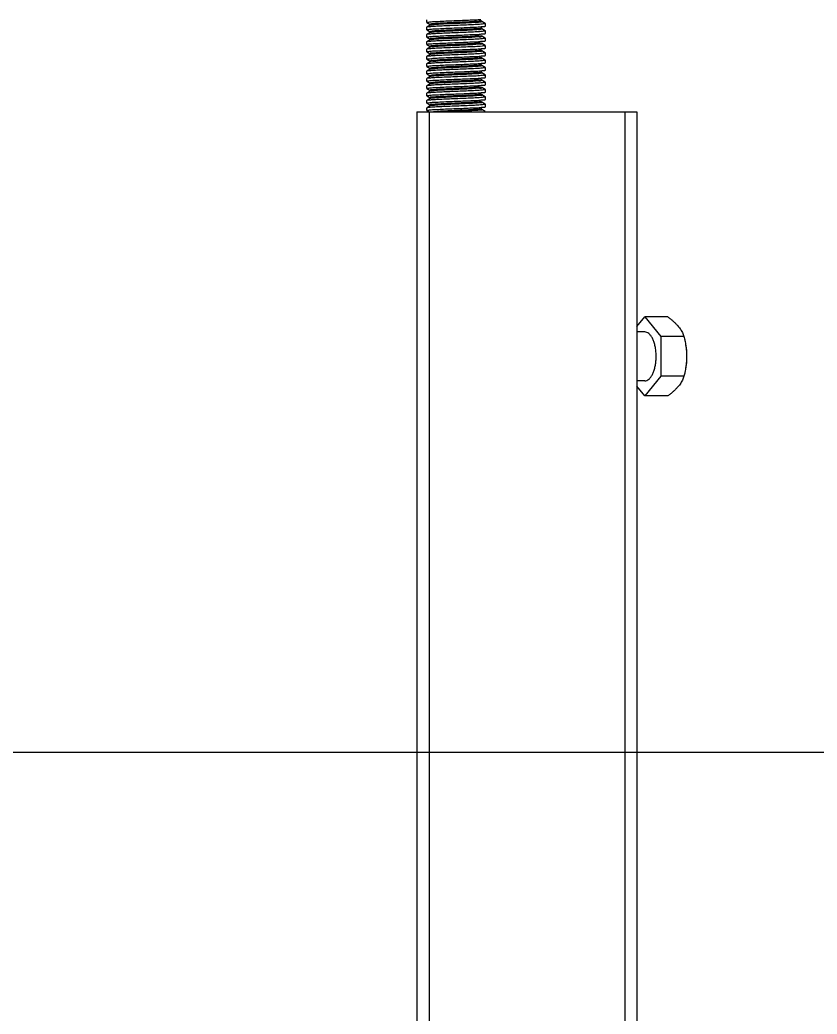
# Model space of a CAD drawing. Extents: x 795723 to 6584336, y 16443136 to 18851075.
# Drawn here: x 1983554 to 1984503, y 17884210 to 17885393 of the extents above; entities that cross this region are included whole.
import ezdxf

# ---------------------------------------------------------------- set-up
doc = ezdxf.new("R2010")
doc.units = 0
doc.header["$LTSCALE"] = 1000
doc.header["$MEASUREMENT"] = 0
doc.layers.get('Defpoints').update_dxf_attribs({"color": 250})
for name, color, linetype in [('02___PRT_ALL_AXES', 7, 'Continuous'), ('JZ_0', 7, 'Continuous'), ('图框', 4, 'Continuous')]:
    doc.layers.add(name, color=color, linetype=linetype)
doc.styles.add('DIM_FONT', font='SIMPLEX', dxfattribs={"width": 0.7, "bigfont": 'GBCBIG'})
doc.dimstyles.new('DIMN150', dxfattribs={"dimscale": 1.5, "dimtxt": 300, "dimasz": 100, "dimexe": 250, "dimexo": 300, "dimgap": 150, "dimtad": 1, "dimdec": 0, "dimzin": 0, "dimdsep": 46, "dimtxsty": 'DIM_FONT', "dimblk": 'ARCHTICK', "dimcen": 0.09, "dimclrt": 7, "dimazin": 2, "dimtfac": 1, "dimtdec": 0, "dimtix": 1, "dimtmove": 2, "dimatfit": 3, "dimldrblk": 'ARCHTICK', "dimfxl": 0, "dimtolj": 1, "dimtzin": 0, "dimarcsym": 0})

# ---------------------------------------------------------------- blocks, each defined once
blk = doc.blocks.new('_ArchTick')
at = {"color": 0, "linetype": 'ByBlock', "const_width": 0.4}
blk.add_lwpolyline([(-0.5, -0.5), (0.5, 0.5)], dxfattribs=at)
blk = doc.blocks.new('*D24')
at = {"layer": 'Defpoints', "color": 0, "linetype": 'Continuous'}
for p in [(-3643696.658795173, 1109066.101409193), (-3647237.641766723, 1108888.496462017), (-3646608.942197162, 1106614.058034815), (-3647237.641766723, 1106229.850958012), (-3647033.563414936, 1105729.196789424)]:
    blk.add_point(p, dxfattribs=at)
at = {"layer": '图框', "color": 0, "linetype": 'Continuous', "lineweight": -2}
blk.add_arc((-3647237.641766723, 1105525.118437636), 1257.399139123694, 45.00000000005411, 89.99999999999945, dxfattribs=at)
at = {"layer": '图框', "color": 0, "linetype": 'Continuous', "lineweight": -2, "xscale": 150, "yscale": 150, "zscale": 150}
for p, rotation in [((-3647237.641766723, 1106782.51757676), 179.9999999999994), ((-3646348.526308791, 1106414.23389557), 315.0000000000541)]:
    blk.add_blockref('_ArchTick', p, dxfattribs=dict(at, rotation=rotation))
at = {"layer": '图框', "color": 7, "linetype": 'Continuous', "insert": (-3646584.248403746, 1107102.5495561), "char_height": 450, "attachment_point": 5, "rotation": 337.5000000000264, "style": 'DIM_FONT'}
blk.add_mtext('\\A1;45°', dxfattribs=at)
blk = doc.blocks.new('抗震大样1')
at = {"color": 133, "linetype": 'Continuous'}
for p, q in [((2274.636346202344, -270.1687017125078), (2274.518388000317, -270.3051775449421)), ((2274.636368343141, -282.6310897150543), (2274.518388000317, -282.7675783457235)), ((2280.407755798195, -279.2900437307544), (2274.636368343141, -282.6310897150543)), ((2274.636397464201, -274.5958166415803), (2280.407731038053, -277.9368314286694)), ((2274.636397464201, -287.0582174323499), (2280.407731038053, -290.3992322296835)), ((2279.889142333064, -273.7298115999438), (2282.351433574222, -273.3322967290878)), ((2279.897811222821, -286.2110005433206), (2282.668038333766, -285.7714997271542)), ((2280.274524339009, -277.7826180255506), (2280.274524339009, -279.4442714683246)), ((2280.767693194561, -279.3575357338414), (2280.567156010773, -279.4940308774821)), ((2280.836154437158, -279.3168278806843), (2280.767693194561, -279.3575357338414)), ((2368.846017839387, -277.2649647824001), (2366.367736923043, -277.6646348540671)), ((2368.247628520709, -271.5714250539895), (2366.80105032213, -272.0974639086053)), ((2368.112719458062, -283.9396316662896), (2367.345766073558, -284.4609567364678)), ((2374.099614053965, -276.3998893138487), (2368.328226604965, -273.0588433295488)), ((2374.099614053965, -288.86229011463), (2368.328226604965, -285.5212441303302)), ((2368.461458018515, -273.2130710687488), (2368.461458018515, -271.551417624345)), ((2368.461458018515, -285.6754718695302), (2368.461458018515, -284.0138184251264)), ((2374.099584935233, -280.8270170425531), (2374.217594399583, -280.6905115393456)), ((2274.636368343141, -295.0934905156028), (2274.518388000317, -295.2299791469704)), ((2280.407755798195, -291.7524445315357), (2274.636368343141, -295.0934905156028)), ((2274.636397464201, -299.5206182333641), (2280.407731038053, -302.8616330304649)), ((2279.890646005981, -298.6571419804823), (2282.39343485795, -298.2539965212345)), ((2280.274524339009, -290.2450188263319), (2280.274524339009, -291.906672259327)), ((2280.274524339009, -302.7074196271133), (2280.274524339009, -304.3690730603412)), ((2280.6684241076, -304.091017881874), (2280.39820095757, -304.1972872209735)), ((2280.739924349356, -291.7253540537786), (2280.461635740008, -291.8496699007228)), ((2368.838897696696, -302.1734668174759), (2366.094905724749, -302.609432460973)), ((2368.845616216771, -289.7264417477418), (2366.353587364312, -290.12808042299)), ((2367.894515989814, -296.5147260127123), (2367.783632359002, -296.8244496090338)), ((2367.925885554869, -298.0381844302174), (2367.783632359002, -298.4861030534375)), ((2374.099614053965, -301.3246909154113), (2368.328226604965, -297.9836449311115)), ((2368.461458018515, -298.1378726607654), (2368.461458018515, -296.4762192259077)), ((2374.099584935233, -293.2894178333227), (2374.217594399583, -293.1529123401269)), ((2274.636368343141, -307.5558913168497), (2274.518388000317, -307.6923799477518)), ((2274.636368343141, -320.0182921176311), (2274.618120773695, -320.0292941266671)), ((2280.407755798195, -304.2148453323171), (2274.636368343141, -307.5558913168497)), ((2280.407755798195, -316.6772461216897), (2274.636368343141, -320.0182921176311)), ((2274.636397464201, -311.9830190339126), (2280.407731038053, -315.3240338312462)), ((2277.884332533926, -311.1134628702421), (2280.06178243598, -311.0033678631298)), ((2280.06178243598, -311.0033678631298), (2280.945149140898, -310.9350905702449)), ((2280.362740982324, -315.0443338062614), (2280.274524339009, -315.1698204281274)), ((2280.274524339009, -315.1698204281274), (2280.274524339009, -316.8314738611225)), ((2368.819494238589, -314.58577150153), (2365.126194795594, -315.1404786519706)), ((2368.090515655, -310.8050181595609), (2368.113560503349, -310.8495958831627)), ((2374.099614053965, -313.7870917164255), (2368.328226604965, -310.4460457318928)), ((2368.461458018515, -310.6002734613139), (2368.461458018515, -308.9386200269219)), ((2374.099584935233, -305.7518186343368), (2374.217594399583, -305.6153131409083)), ((2374.099584935233, -318.214219435351), (2374.217594399583, -318.0777139419224)), ((2274.636368343141, -332.4806929184124), (2274.518388000317, -332.6171815393027)), ((2280.407755798195, -329.1396469227038), (2274.636368343141, -332.4806929184124)), ((2274.636397464201, -324.4454198351596), (2280.407731038053, -327.7864346220158)), ((2274.636397464201, -336.9078206359409), (2280.407731038053, -340.2488354227971)), ((2279.890122543555, -323.5802134275436), (2282.37165726861, -323.1804054421373)), ((2279.900823382195, -336.0695414827205), (2282.82205142593, -335.6099669851828)), ((2280.274524339009, -327.632221218897), (2280.274524339009, -329.2938746619038)), ((2368.848486975301, -327.1202032398432), (2366.45359854307, -327.5078796960879)), ((2374.099614053965, -326.2494925172068), (2368.328226604965, -322.9084465214983)), ((2374.099614053965, -338.7118933179881), (2368.328226604965, -335.3708473222796)), ((2368.461458018515, -323.0626742623281), (2368.461458018515, -321.4010208176915)), ((2368.461458018515, -335.5250750631094), (2368.461458018515, -333.8634216187056)), ((2374.099584935233, -330.6766202361323), (2374.217594399583, -330.5401147427037)), ((2274.636368343141, -344.9430937191937), (2274.518388000317, -345.079582340084)), ((2280.407755798195, -341.6020477234852), (2274.636368343141, -344.9430937191937)), ((2280.407755798195, -354.0644485242665), (2274.636368343141, -357.4054945087992)), ((2274.636397464201, -349.3702214367222), (2280.407731038053, -352.7112362235785)), ((2279.888900730293, -348.5027383037377), (2282.331842472777, -348.1081509073265)), ((2280.274524339009, -340.0946220196784), (2280.274524339009, -341.7562754626852)), ((2280.274524339009, -352.5570228206925), (2280.274524339009, -354.2186762634665)), ((2280.853410418145, -354.1232607141137), (2280.676997781266, -354.3006369816139)), ((2280.853033969644, -341.4700598509517), (2280.838139076252, -341.6237606762443)), ((2280.90570776118, -354.0768199518789), (2280.853410418145, -354.1232607141137)), ((2368.838393175509, -339.5585067761131), (2366.057049148716, -339.9993850158062)), ((2368.846890582703, -352.0414206951391), (2366.398970855866, -352.4367303708568)), ((2374.099614053965, -351.1742941187695), (2368.328226604965, -347.8332481230609)), ((2368.461458018515, -347.9874758638907), (2368.461458018515, -346.3258224197198)), ((2374.099584935233, -343.1390210371464), (2374.217594399583, -343.0025155434851)), ((2274.636368343141, -357.4054945087992), (2274.518388000317, -357.5419831408653)), ((2274.636346202344, -369.867908109678), (2274.518388000317, -370.0043839418795)), ((2276.229037911166, -369.4832655838691), (2274.623442384414, -369.8458973094821)), ((2274.636397464201, -361.8326222375035), (2280.407731038053, -365.1736370245926)), ((2275.294539925177, -361.3587170136161), (2275.433979650028, -361.3278602005448)), ((2275.433979650028, -361.3278602005448), (2276.229037911166, -361.17499837582)), ((2280.407778643072, -366.5268361179624), (2275.683763256762, -369.2617165741976)), ((2276.229037911166, -361.17499837582), (2279.862776463386, -360.7533901638817)), ((2279.862776463386, -360.7533901638817), (2282.935007465538, -360.5266608770471)), ((2281.787645445671, -364.4983052632306), (2280.274524339009, -365.0194236214738)), ((2280.274524339009, -365.0194236214738), (2280.274524339009, -366.6810770644806)), ((2280.710768145975, -366.5549487629905), (2280.516842304263, -366.6773503960576)), ((2280.784426170867, -366.5149711647537), (2280.710768145975, -366.5549487629905)), ((2281.787645445671, -366.1599586964585), (2280.784426170867, -366.5149711647537)), ((2368.203163795173, -358.7628300352953), (2367.04334668396, -359.2926240267698)), ((2368.018213876523, -371.1728794558439), (2367.543222969398, -371.6561168995686)), ((2374.099614053965, -363.6366949083749), (2368.328226604965, -360.2956489354838)), ((2368.461458018515, -360.4498766649049), (2368.461458018515, -358.7882232205011)), ((2368.461458018515, -372.9122774656862), (2368.461458018515, -371.2506240212824)), ((2374.099584935233, -355.6014218376949), (2374.217594399583, -355.4649163444992)), ((2374.099584935233, -368.0638226387091), (2374.217594399583, -367.9273171450477)), ((2274.636346202344, -382.3303089104593), (2274.518388000317, -382.4667847426608)), ((2274.636397464201, -374.2950230382849), (2280.407731038053, -377.6360378256068)), ((2274.636397464201, -386.757423839299), (2280.407731038053, -390.0984386263881)), ((2280.407778643072, -378.9892369189765), (2275.683763256762, -381.7241173752118)), ((2279.891361013055, -385.8955961859319), (2282.419352119789, -385.4888919314835)), ((2279.899597584736, -373.4523845755029), (2282.747263227124, -373.0025651478209)), ((2280.274524339009, -377.481824422488), (2280.274524339009, -379.143477865262)), ((2280.708147468045, -378.925641156733), (2280.43329055002, -379.0380068181548)), ((2368.846502915956, -376.9652975369245), (2366.385250002611, -377.3625469522085)), ((2368.103554026689, -372.7064683509525), (2367.543222969398, -373.317770332098)), ((2367.917630047537, -385.4581107110716), (2367.93575884914, -385.6812632151414)), ((2367.930433502421, -383.9020852183457), (2367.93575884914, -384.0196097719017)), ((2374.099636197556, -376.0991085092537), (2368.328203757294, -372.758036517771)), ((2374.099636197556, -388.561509310035), (2368.328203757294, -385.2204373185523)), ((2368.461458018515, -385.3746782550588), (2368.461458018515, -383.7130248220637)), ((2374.099584935233, -380.5262234397233), (2374.217594399583, -380.3897179460619)), ((2274.636346202344, -394.7927097112406), (2274.518388000317, -394.929185543675)), ((2274.636397464201, -399.2198246400803), (2280.407731038053, -402.5608394274022)), ((2280.407778643072, -391.4516377199907), (2275.683763256762, -394.1865181759931)), ((2280.407778643072, -403.914038520772), (2275.683763256762, -406.6489189767744)), ((2279.889665712137, -398.3543177528773), (2282.362990415655, -397.9554504768457)), ((2280.274524339009, -389.9442252232693), (2280.274524339009, -391.6058786562644)), ((2280.274524339009, -402.4066260242835), (2280.274524339009, -404.0682794670574)), ((2280.639319873415, -391.276310387766), (2280.367230312899, -391.3917182036676)), ((2368.840167325456, -389.4133923838381), (2366.148939869832, -389.8423024695367)), ((2368.84554268932, -401.8861144501716), (2366.326316099614, -402.2916988036595)), ((2374.099636197556, -401.0239101110492), (2368.328203757294, -397.6828381195664)), ((2368.461458018515, -397.837079056073), (2368.461458018515, -396.1754256228451)), ((2374.099584935233, -392.9886242405046), (2374.217594399583, -392.852118747076)), ((2374.099584935233, -405.4510250412859), (2374.217594399583, -405.3145195478573)), ((2274.636346202344, -407.2551105120219), (2274.518388000317, -407.3915863442235)), ((2274.636346202344, -419.7175113128033), (2274.518388000317, -419.8539871454705)), ((2274.636397464201, -411.6822254408617), (2278.008923432324, -413.6345100454055)), ((2280.407778643072, -416.3764393215533), (2275.683763256762, -419.1113197775558)), ((2278.008923432324, -413.6345100454055), (2280.407731038053, -415.0232402281836)), ((2279.74890642846, -410.6289697899483), (2280.867082503159, -410.5329755269922)), ((2280.673703473527, -418.85731963953), (2279.74890642846, -418.9372369877528)), ((2280.274524339009, -414.8690268250648), (2280.274524339009, -416.5306802680716)), ((2368.830129651353, -414.3131695550401), (2365.715703406837, -414.7983305291273)), ((2374.099636197556, -413.4863109118305), (2368.328203757294, -410.1452389203478)), ((2368.461458018515, -410.2994798680302), (2368.461458018515, -408.6378264238592)), ((2368.461458018515, -422.7618806690443), (2368.461458018515, -421.1002272246405)), ((2374.099584935233, -417.9134258420672), (2374.217594399583, -417.7769203488715)), ((2274.636397464201, -424.144626241643), (2278.746655356605, -426.5240024272352)), ((2374.099636197556, -425.9487117128447), (2368.328203757294, -422.6076397211291))]:
    blk.add_line(p, q, dxfattribs=at)
at = {"color": 2, "linetype": 'Continuous'}
for p, q in [((2257.901853601448, -426.6520565391984), (2257.901853601448, -3085.297560543753)), ((2257.901853601448, -426.6520565391984), (2631.773877603002, -426.6520565391984)), ((2278.672521600034, -426.6520565391984), (2278.672521600034, -3085.297560543753)), ((2611.003209599759, -426.6520565391984), (2611.003209599759, -3085.297560543753)), ((2631.773877603002, -426.6520565391984), (2631.773877603002, -3085.297560543753))]:
    blk.add_line(p, q, dxfattribs=at)
at = {"color": 6, "linetype": 'Continuous'}
for p, q in [((2631.773877603002, -791.1597508757841), (2644.9869394782, -774.9104922635015)), ((2644.9869394782, -774.9104922635015), (2672.290405791719, -808.4879544076975)), ((2672.290405791719, -808.4879544076975), (2672.290405791719, -875.6428786821198)), ((2672.290405791719, -875.6428786821198), (2644.9869394782, -909.2203407722991)), ((2644.9869394782, -909.2203407722991), (2631.773877603002, -892.9710821714252))]:
    blk.add_line(p, q, dxfattribs=at)
at = {"color": 133, "linetype": 'Continuous'}
blk.add_lwpolyline([(2274.518388000317, -311.8465135407168), (2274.543326219078, -311.7837717500515), (2274.618120773695, -311.7210269290954)], dxfattribs=at)
for points, start_tangent, end_tangent in [([(2282.351433575153, -273.3322967300192), (2291.697992361616, -272.7612331830896), (2303.593562921043, -272.1963147502393), (2317.458210376091, -271.6195305041037), (2331.867432638071, -271.0441804565489), (2345.310057632159, -270.4837632002309), (2357.111287938897, -269.9223241533618), (2366.367736923043, -269.3563676497433)], (0.9890479809424422, 0.1475943474313255), (0.9890776436100726, 0.1473954372114232)), ([(2274.518388001248, -274.45931113814), (2276.505549459718, -273.8973893034272)], (0, 1), (0.9993722644912418, -0.03542706543940112)), ([(2274.518388001248, -286.92171193799), (2276.598382548895, -286.3467238135636)], (0, 1), (0.9991855941158476, -0.04035032232040955)), ([(2282.351433575153, -281.6405639387667), (2276.505549459718, -282.2056565000676), (2274.5431745518, -282.6006784634665)], (-0.9890479806450267, -0.1475943494243432), (-0.3102230438565716, -0.9506638012780142)), ([(2276.505549459718, -273.8973893034272), (2279.889142333996, -273.7298116004094)], (0.9993722642955957, -0.03542707095843935), (0.9907171897831812, 0.135939140309611)), ([(2276.598382548895, -286.3467238135636), (2279.897811224684, -286.2110005444847)], (0.9991855941465294, -0.04035032156064249), (0.992062334202852, 0.1257470677828675)), ([(2367.345766073558, -284.4609567378648), (2361.877771532163, -285.111666909419), (2352.408696835861, -285.7623770390637), (2339.948585918639, -286.413087178953), (2325.826529608574, -287.0637973530684), (2311.548894431908, -287.714507491095), (2298.638642178848, -288.3652176649775), (2288.47287914902, -289.0159277946223), (2282.135963357519, -289.6666379345115), (2280.324290696066, -290.2885552309453)], (-0.8778189039814476, -0.4789926636315114), (-0.6584261785602219, -0.7526453131366614)), ([(2366.80105032213, -272.0974639086053), (2360.675783149432, -272.74817403825), (2350.677649174351, -273.3988841781393), (2337.873125771992, -274.0495943501592), (2323.628041386604, -274.7003044798039), (2309.461885754485, -275.3510146616027), (2296.88572931895, -276.0017247912474), (2287.241041197907, -276.652434921125), (2281.556597602554, -277.3031450910494), (2280.452110147569, -277.9378523086198)], (-0.9629241876543503, -0.269772142428031), (-0.6581363922549929, -0.7528987243909915)), ([(2367.345766073558, -286.1226101710927), (2361.877771532163, -286.7733203549869), (2352.408696835861, -287.4240304846317), (2339.948585918639, -288.0747406245209), (2325.826529608574, -288.7254507965408), (2311.548894431908, -289.3761609364301), (2298.638642178848, -290.0268710963428), (2288.47287914902, -290.6775812362321), (2282.135963357519, -291.3282913658768), (2280.739924349822, -291.7253540561069)], (-0.8778189038066154, -0.4789926639519148), (-0.9346315802151818, -0.3556175041592754)), ([(2366.80105032213, -273.7591173416004), (2360.675783149432, -274.4098274814896), (2350.677649174351, -275.0605376111344), (2337.873125771992, -275.7112477810588), (2323.628041386604, -276.361957920948), (2309.461885754485, -277.0126680932008), (2296.88572931895, -277.6633782349527), (2287.241041197907, -278.3140883645974), (2281.556597602554, -278.9647985366173), (2280.836154437158, -279.3168278806843)], (-0.9629241875915456, -0.2697721426522056), (-0.8651045923972853, -0.5015915113048933)), ([(2366.367736923043, -277.6646348522045), (2357.111287938897, -278.2305913520977), (2345.310057632159, -278.7920304110739), (2331.867432638071, -279.352447663201), (2317.458210376091, -279.9277977007441), (2303.593562921043, -280.5045819592196), (2291.697992361616, -281.0695003813598), (2282.351433575153, -281.6405639387667)], (-0.9890776436100726, -0.1473954372114232), (-0.9890479809424422, -0.1475943474313255)), ([(2282.668038333301, -285.7714997278526), (2291.96286610933, -285.2097229540814), (2303.836504090112, -284.648094849661), (2317.507463319693, -284.0799525983166), (2331.602938329335, -283.5172220356762), (2345.241921409499, -282.9491504556499), (2357.079248895403, -282.3864149828441), (2366.353587363847, -281.8198132179677)], (0.9892400474388504, 0.1463014987728457), (0.9890765641663136, 0.1474026804944878)), ([(2366.353587363847, -281.8198132179677), (2372.210688255727, -281.2552371011116), (2374.193139059935, -280.8571545304731)], (0.9890765637374456, 0.1474026833722057), (0.3066224306444909, 0.951831227175104)), ([(2368.378485263791, -273.1345427755732), (2366.80105032213, -273.7591173416004)], (-0.6873871488784676, -0.7262912002473466), (-0.9629241853761952, -0.2697721505596729)), ([(2368.217579053715, -285.4878220087849), (2367.345766073558, -286.1226101710927)], (-0.6098141861233509, -0.7925444204602762), (-0.8778189107874771, -0.4789926511585408)), ([(2372.214475624263, -277.1005667373538), (2368.84601783799, -277.2649647854269)], (-0.9993475190223822, 0.03611836407991741), (-0.9908070255329743, -0.1352828080522442)), ([(2374.217594399117, -276.5363779463805), (2372.214475624263, -277.1005667373538)], (0, -1), (-0.9993475190277129, 0.03611836393242209)), ([(2274.518388001248, -299.3841127397027), (2276.527287669946, -298.8191048852168)], (0, 1), (0.9993350630205587, -0.03646137432538495)), ([(2282.668038333301, -294.0797669366002), (2276.598382548895, -294.6549910202157), (2274.541592409369, -295.0644359146245)], (-0.9892400474208795, -0.1463014988943606), (-0.2930971692663413, -0.9560826582299554)), ([(2276.527287669946, -298.8191048852168), (2279.890646005049, -298.6571419818792)], (0.9993350627602181, -0.03646138146081421), (0.9909149468841469, 0.1344900295248248)), ([(2367.783632359002, -296.8244496088009), (2362.986504639033, -297.4751597389113), (2354.070030864328, -298.1258699228056), (2341.985310306773, -298.7765800524503), (2328.021391684655, -299.4272901802324), (2313.667773458175, -300.0780003643595), (2300.455522299744, -300.728710494237), (2289.793957979884, -301.379420675803), (2282.820324592292, -302.0301308056805), (2280.278483147267, -302.6808409336954), (2280.286028173752, -302.7015418088995)], (-0.4168822597033075, -0.9089604950407163), (0.4549932418055072, -0.890494890446495)), ([(2367.783632359002, -298.4861030546017), (2362.986504639033, -299.1368131842464), (2354.070030864328, -299.7875233558007), (2341.985310306773, -300.4382334840484), (2328.021391684655, -301.0889436237048), (2313.667773458175, -301.7396537996829), (2300.455522299744, -302.3903639374766), (2289.793957979884, -303.0410741071682), (2282.820324592292, -303.691784249153), (2280.668424108066, -304.091017883271)], (-0.416882259434011, -0.9089604951642254), (-0.9552979801431081, -0.2956446670151487)), ([(2282.393434858415, -298.2539965240285), (2291.674200809095, -297.6872884491459), (2303.535811532754, -297.1236449261196), (2317.181187947746, -296.5554663427174), (2331.279598182533, -295.9926196185406), (2344.947645864449, -295.4244257523678), (2356.815367069561, -294.8626879765652), (2366.094894258771, -294.3011660918128)], (0.989081530123836, 0.1473693549144164), (0.9892352233687107, 0.1463341137488355)), ([(2366.094905723352, -302.6094324612059), (2356.815390750766, -303.1709539261647), (2344.947680633981, -303.7326914544683), (2331.279657793697, -304.3008844514843), (2317.181937518995, -304.8637033845298), (2303.542237768415, -305.4316306882538), (2291.678182837553, -305.9953457959928), (2282.393990181852, -306.5622227655258)], (-0.9892352226390768, -0.1463341186812438), (-0.9890806255052664, -0.1473754262084115)), ([(2366.353587363847, -290.1280804246198), (2357.079248895403, -290.6946821794845), (2345.241921409499, -291.2574176522903), (2331.602938329335, -291.8254892323166), (2317.507463319693, -292.3882198049687), (2303.836504090112, -292.9563620463014), (2291.96286610933, -293.5179901507217), (2282.668038333301, -294.0797669366002)], (-0.9890765641663136, -0.1474026804944878), (-0.9892400474388504, -0.1463014987728457)), ([(2366.094894258771, -294.3011660918128), (2372.146598492749, -293.7266465441789), (2374.194236287847, -293.3186120125465)], (0.9892352234591898, 0.1463341131371861), (0.2947372675691037, 0.955578329131578)), ([(2372.146601526532, -302.0349133347627), (2368.838897695299, -302.1734668198042)], (-0.999203710212874, 0.03989919168137241), (-0.9919446009894003, -0.1266724459698307)), ([(2372.210688255727, -289.5635042875074), (2368.845616216306, -289.7264417479746)], (-0.9993397214999168, 0.0363334698655246), (-0.990869445089201, -0.1348248596832912)), ([(2374.217594399117, -301.4611795465462), (2372.146601526532, -302.0349133347627)], (0, -1), (-0.9992037105656414, 0.03989918284694659)), ([(2374.217594399117, -288.9987787464634), (2372.210688255727, -289.5635042875074)], (0, -1), (-0.9993397214908253, 0.03633347011558355)), ([(2282.393990181852, -306.5622227655258), (2276.527245837729, -307.1273780220654), (2274.542797563132, -307.5257976860739)], (-0.9890806254299321, -0.1473754267140024), (-0.3061687874804029, -0.9519772442515525)), ([(2274.61812077323, -311.7210269302595), (2277.884332534391, -311.1134628711734)], (0.8463494202165814, 0.5326280680728874), (0.9996209850423927, 0.02752973415920738)), ([(2277.884332534391, -319.4217300775927), (2274.636195366737, -320.0180126691703)], (-0.9996209851504172, -0.02752973023676988), (-0.8502726160824565, -0.5263425484798807)), ([(2365.126194795594, -315.1404786526691), (2354.432369017508, -315.75512534054), (2340.937138446607, -316.3671295912936), (2325.651912679896, -316.988089278806), (2310.43598816311, -317.6009999392554), (2296.740325838793, -318.204312285874), (2285.512447222136, -318.8119827692863), (2277.884332534391, -319.4217300775927)], (-0.989139113979483, -0.1469823567503373), (-0.9996209850070925, -0.02752973544097335)), ([(2283.607979851309, -314.3936236791778), (2280.362740982324, -315.0443338050973)], (-0.9996410621936114, -0.02679079648738652), (-0.8148139096451633, -0.5797225997395338)), ([(2283.607979851309, -316.0552771105431), (2280.406559030525, -316.6754883914255)], (-0.9996410623353567, -0.02679079119846399), (-0.8266033321341741, -0.5627849778598221)), ([(2280.945149142761, -310.9350905697793), (2285.512447222136, -310.5037155726459), (2296.740325838793, -309.8960450892337), (2310.43598816311, -309.292732742615), (2325.651912679896, -308.6798220700584), (2340.937138446607, -308.0588623804506), (2354.432369017508, -307.4468581438996), (2365.126194795594, -306.8322114560287)], (0.996555748665062, 0.08292550755116193), (0.9891391139754054, 0.1469823567777787)), ([(2282.371657269541, -323.1804054437671), (2291.48155672662, -322.622266644612), (2303.255887068342, -322.0607237843797), (2317.209347738884, -321.4791356956121), (2331.953365293797, -320.8903246831615), (2345.593604792841, -320.3209159669932), (2357.297767703887, -319.762065773597), (2366.45359854307, -319.199612501543)], (0.989141697056184, 0.1469649725098204), (0.9890743472294746, 0.1474175554423173)), ([(2368.113560503349, -309.1879424401559), (2363.999226078391, -309.8386526121758), (2355.657520972192, -310.4893627520651), (2343.978235214483, -311.1400729236193), (2330.207170830574, -311.790783051867), (2315.813254850451, -312.4414931915235), (2302.331852514762, -313.0922033675015), (2291.200993315782, -313.7429134971462), (2283.607979851309, -314.3936236791778)], (0.4328371703456462, -0.9014721204602913), (-0.9996410622340565, -0.026790794978266)), ([(2368.113560503349, -310.8495958833955), (2363.999226078391, -311.5003060556483), (2355.657520972192, -312.1510161829647), (2343.978235214483, -312.8017263691872), (2330.207170830574, -313.4524364969693), (2315.813254850451, -314.1031466347631), (2302.331852514762, -314.753856810974), (2291.200993315782, -315.4045669385232), (2283.607979851309, -316.0552771105431)], (0.4328371708613394, -0.9014721202126841), (-0.9996410622340565, -0.026790794978266)), ([(2365.126194795594, -306.8322114560287), (2371.911674468312, -306.2209560007323), (2374.197603129316, -305.7779184838291)], (0.9891391142418161, 0.1469823549849282), (0.2573096328451628, 0.9663290085913222)), ([(2366.45359854307, -319.199612501543), (2372.236945999321, -318.6387079984415), (2374.192662498448, -318.2447570150252)], (0.9890743471119549, 0.1474175562307982), (0.3117378939435517, 0.9501681353737554)), ([(2371.911674468312, -314.5292231973726), (2368.819494237658, -314.5857715024613)], (-0.9986446522501837, 0.05204669568867745), (-0.9955575547831143, -0.09415495268049684)), ([(2374.217594399117, -313.9235803505871), (2371.911674468312, -314.5292231973726)], (0, -1), (-0.9986446526485125, 0.05204668804575305)), ([(2274.518388001248, -324.3089143438265), (2276.525337595958, -323.7441826453432)], (0, 1), (0.9993425790796608, -0.0362547877998485)), ([(2274.518388001248, -336.7713151439093), (2276.61251541134, -336.194363065064)], (0, 1), (0.9991363865109815, -0.04155094643662171)), ([(2282.371657269541, -331.4886726404075), (2276.525337595958, -332.0524498398881), (2274.54283823492, -332.450564974919)], (-0.9891416973846889, -0.1469649702988315), (-0.3066055554356777, -0.9518366631812306)), ([(2276.525337595958, -323.7441826453432), (2279.89012254402, -323.5802134303376)], (0.9993425791039351, -0.03625478713074174), (0.9908143387316054, 0.13522923561069)), ([(2276.61251541134, -336.194363065064), (2279.900823383126, -336.0695414852817)], (0.9991363868182133, -0.04155093904890528), (0.9926274772305982, 0.1212051626244451)), ([(2284.496970925946, -328.4187699495815), (2280.556402866729, -329.0694801218342)], (-0.9999482297904384, 0.01017534957476037), (0.5313311260095454, -0.847164231146139)), ([(2284.496970925946, -326.7571165084373), (2280.556402866729, -327.4078266902361), (2280.57108760532, -327.4302634485066)], (-0.9999482298267668, 0.01017534600471663), (0.5628716612486775, -0.8265443079249617)), ([(2280.548318344168, -329.0562352931593), (2280.556402866729, -329.0694801218342)], (0.5103252216038835, -0.8599814929374626), (0.531331428261782, -0.8471640415771285)), ([(2365.726807615254, -334.5656383247115), (2358.59537568083, -335.2163484543562), (2347.812989093829, -335.8670586266089), (2334.529779639561, -336.5177687662654), (2320.162636095192, -337.1684789380524), (2306.244067900814, -337.8191890777089), (2294.258736030199, -338.4698992397171), (2285.485087638255, -339.1206093817018), (2280.858987218235, -339.7713195071556), (2280.836119048297, -340.0851120501757)], (-0.9923445235529967, -0.1235003909887574), (0.01693148885381891, -0.9998566520682818)), ([(2365.726807615254, -336.2272917577066), (2358.59537568083, -336.8780018875841), (2347.812989093829, -337.5287120675202), (2334.529779639561, -338.1794221994933), (2320.162636095192, -338.8301323836204), (2306.244067900814, -339.4808425132651), (2294.258736030199, -340.1315526831895), (2285.485087638255, -340.7822628230788), (2280.858377891593, -341.4364928312134)], (-0.9923445235484183, -0.1235003910255471), (-0.1692709237659568, -0.9855695583607581)), ([(2366.45359854307, -327.5078796981834), (2357.297767703887, -328.0703329723328), (2345.593604792841, -328.629183165729), (2331.953365293797, -329.1985918798018), (2317.209347738884, -329.7874028943479), (2303.255887068342, -330.36899098102), (2291.48155672662, -330.9305338412523), (2282.371657269541, -331.4886726404075)], (-0.9890743472294746, -0.1474175554423173), (-0.989141697056184, -0.1469649725098204)), ([(2282.822051424999, -335.6099669872783), (2292.320880312938, -335.0406548930332), (2304.075174557511, -334.4872889530379), (2317.609845725354, -333.9254435913172), (2331.546915432904, -333.3690779793542), (2345.048417500686, -332.8072237304877), (2356.741555595305, -332.2537557147443), (2366.057049149182, -331.6911178207956)], (0.9892895340244785, 0.1459664957092225), (0.9892763686806229, 0.1460556961233643)), ([(2364.913417993579, -322.2021454409696), (2357.167220359668, -322.8528556234669), (2345.922406002879, -323.5035657531116), (2332.378432859667, -324.1542759228032), (2317.980004701298, -324.804986064788), (2304.262968109455, -325.4556961965282), (2292.690487036947, -326.1064063787926), (2284.496970925946, -326.7571165084373)], (-0.9984921097616475, -0.05489541641826039), (-0.9999482298172526, 0.01017534693969644)), ([(2364.913417993579, -323.8637988865376), (2357.167220359668, -324.514509068802), (2345.922406002879, -325.1652191963512), (2332.378432859667, -325.815929368604), (2317.980004701298, -326.4666394998785), (2304.262968109455, -327.1173496397678), (2292.690487036947, -327.7680598096922), (2284.496970925946, -328.4187699495815)], (-0.9984921097616475, -0.05489541641826039), (-0.9999482298172526, 0.01017534693969644)), ([(2368.334028476384, -321.5505641130731), (2364.913417993579, -322.2021454409696)], (0.6286623346909286, -0.777678384000064), (-0.9984921096883094, -0.05489541775220728)), ([(2368.318461149931, -323.1942201429047), (2368.334730273113, -323.2130887568928), (2364.913417993579, -323.8637988865376)], (0.6770251774287165, -0.7359598556494878), (-0.99849210980668, -0.05489541559916356)), ([(2368.3548914087, -334.0621269540861), (2365.726807615254, -334.5656383247115)], (-0.8579614999596072, -0.5137139910369009), (-0.9923445237989873, -0.1235003890121856)), ([(2368.430332759861, -335.5488238751423), (2368.446591786575, -335.5765816280618), (2365.726807615254, -336.2272917577066)], (0.6065978512017393, -0.7950088344901789), (-0.9923445238924165, -0.1235003882614689)), ([(2366.057049149182, -331.6911178207956), (2372.152322974056, -331.1130499041174), (2374.194159020204, -330.7058822496329)], (0.9892763686883531, 0.1460556960710048), (0.2955828036425034, 0.9553171233631466)), ([(2372.236945999321, -326.9469752050936), (2368.848486975301, -327.1202032414731)], (-0.9993934389654243, 0.03482461992416942), (-0.9904305178757005, -0.1380122793829303)), ([(2374.217594399117, -326.3859811385628), (2372.236945999321, -326.9469752050936)], (0, -1), (-0.9993934387527442, 0.03482462602763848)), ([(2274.518388001248, -349.2337159439921), (2276.51114047179, -348.6709987930954)], (0, 1), (0.9993683257682627, -0.03553800010044688)), ([(2282.822051424999, -343.918234182056), (2276.61251541134, -344.5026302617043), (2274.541337138508, -344.9142634926829)], (-0.9892895341083549, -0.1459664951407498), (-0.290310516150945, -0.9569324972077038)), ([(2276.51114047179, -348.6709987930954), (2279.888900730293, -348.5027383032721)], (0.9993683261686279, -0.03553798884173099), (0.9906451175272039, 0.1364633691490599)), ([(2366.437372706831, -346.9291311858688), (2359.938436364289, -347.5798413255252), (2349.645284206606, -348.2305514998734), (2336.655862641986, -348.8812616376672), (2322.355722652748, -349.5319717673119), (2308.270226663444, -350.1826819414273), (2295.901841344312, -350.8333920810837), (2286.569873369765, -351.4841022533365), (2281.269741800148, -352.1348123929929), (2280.582501214463, -352.7607607194223)], (-0.979140203088356, -0.2031857836958402), (-0.5517345026595938, -0.8340198070639394)), ([(2280.858377891593, -341.4364928312134), (2280.853033969644, -341.4700598528143)], (-0.1692714301358696, -0.9855694713919245), (-0.1454048099053376, -0.9893722460511982)), ([(2366.437372706831, -348.5907846314367), (2359.938436364289, -349.2414947710931), (2349.645284206606, -349.8922049433459), (2336.655862641986, -350.5429150830023), (2322.355722652748, -351.1936252128799), (2308.270226663444, -351.8443353844341), (2295.901841344312, -352.4950455243234), (2286.569873369765, -353.1457556942478), (2281.269741800148, -353.7964658238925), (2280.905707761645, -354.0768199523445)], (-0.9791402030989446, -0.2031857836448159), (-0.7549094482392258, -0.6558290363800217)), ([(2282.331842472311, -348.1081509084906), (2291.541264087427, -347.5439092777669), (2303.296468220185, -346.9837433418725), (2316.825161667541, -346.4193925790023), (2331.453896446154, -345.8352183324751), (2345.373163490091, -345.2554002304096), (2357.192012391519, -344.6924652834423), (2366.398970857263, -344.1284631742164)], (0.989080196486278, 0.1473783054545882), (0.9890793745865513, 0.1473838212541556)), ([(2366.398970857263, -352.4367303708568), (2357.192012391519, -353.0007324817125), (2345.373163490091, -353.5636674370617), (2331.453896446154, -354.1434855312109), (2316.825161667541, -354.7276597735472), (2303.296468220185, -355.2920105427038), (2291.541264087427, -355.8521764723118), (2282.331842472311, -356.4164181172382)], (-0.9890793745865513, -0.1473838212541556), (-0.989080196486278, -0.1473783054545882)), ([(2366.057049149182, -339.999385017436), (2356.741555595305, -340.5620229092892), (2345.048417500686, -341.1154909252655), (2331.546915432904, -341.6773451839108), (2317.609845725354, -342.2337107879575), (2304.075174557511, -342.7955561496783), (2292.320880312938, -343.3489220938645), (2282.822051424999, -343.918234182056)], (-0.9892763686806229, -0.1460556961233643), (-0.9892895340244785, -0.1459664957092225)), ([(2366.398970857263, -344.1284631742164), (2372.222123051994, -343.5656190295704), (2374.192932846956, -343.1693323438521)], (0.9890793746469968, 0.1473838208485098), (0.30883941925137, 0.951114195623468)), ([(2368.291940913536, -346.4117556600831), (2366.437372706831, -346.9291311858688)], (-0.8829195784921017, -0.4695242463551053), (-0.979140201909636, -0.2031857893760219)), ([(2368.433789373841, -347.9672169815749), (2366.437372706831, -348.5907846314367)], (-0.5907665132486755, -0.8068425663188591), (-0.979140201946922, -0.2031857891963431)), ([(2372.152322974056, -339.4213171007577), (2368.838393175974, -339.5585067772772)], (-0.999205716121721, 0.03984892557747167), (-0.9920584940057537, -0.1257773607253554)), ([(2372.222123051994, -351.8738862283062), (2368.846890583169, -352.0414206965361)], (-0.9993636424776096, 0.03566945603572724), (-0.9906706113875462, -0.1362781704200112)), ([(2374.217594399117, -338.8483819386456), (2372.152322974056, -339.4213171007577)], (0, -1), (-0.9992057158145448, 0.03984893327986791)), ([(2374.217594399117, -351.3107827426866), (2372.222123051994, -351.8738862283062)], (0, -1), (-0.9993636426634173, 0.03566945082988576)), ([(2274.518388001248, -361.6961167459376), (2274.947851636447, -361.4355725082569), (2275.294539924711, -361.3587170129176)], (0, 1), (0.9761739804950861, 0.2169893080416165)), ([(2282.331842472311, -356.4164181172382), (2276.51114047179, -356.9792659897357), (2274.543087271508, -357.3751567127183)], (-0.9890801964714637, -0.1473783055540092), (-0.3092840023368083, -0.9509697187074494)), ([(2282.935007466469, -368.8349280748516), (2276.229037909769, -369.4832655822393)], (-0.9978150437363025, -0.06606919473946281), (-0.9884677602497621, -0.1514314595677499)), ([(2367.543222968932, -371.6561168986373), (2362.356137296185, -372.3068270285148), (2353.116945373826, -372.9575372142717), (2340.811170035042, -373.6082473399583), (2326.751439435873, -374.2589575140737), (2312.437472040299, -374.9096676437184), (2299.396105072927, -375.560377781745), (2289.018430504948, -376.2110879516695), (2282.411410540342, -376.8617980934214), (2280.288983800448, -377.4899922376499)], (-0.7709612510812769, -0.6368820529196849), (-0.4918333693322827, -0.870689345754991)), ([(2367.043346682098, -359.2926240272354), (2361.193063302897, -359.9433342013508), (2351.414736041334, -360.5940443289001), (2338.75139602134, -361.2447545111645), (2324.553812037688, -361.8954646408092), (2310.336406977382, -362.5461747806985), (2297.615718018729, -363.1968849522527), (2287.748631214257, -363.8475950802676), (2281.787645446602, -364.4983052662574)], (-0.9412874949279878, -0.3376060602124814), (-0.9853305715818599, -0.170656569478487)), ([(2367.043346682098, -360.9542774707079), (2361.193063302897, -361.6049876322504), (2351.414736041334, -362.2556977721397), (2338.75139602134, -362.9064079462551), (2324.553812037688, -363.5571180840489), (2310.336406977382, -364.2078282115981), (2297.615718018729, -364.8585383978207), (2287.748631214257, -365.5092485256027), (2281.787645446602, -366.1599586976226)], (-0.9412874949279878, -0.3376060602124814), (-0.9853305715818599, -0.170656569478487)), ([(2282.747263226658, -373.0025651494507), (2292.109754984733, -372.4388499250636), (2303.98856245447, -371.8782659228891), (2317.664316095877, -371.3104586689733), (2331.750199204311, -370.7481043001171), (2345.369487704244, -370.1803630965296), (2357.1452064435, -369.619740042137), (2366.385250002611, -369.0542797539383)], (0.989265436547428, 0.1461297233714853), (0.9890743504155283, 0.1474175340660023)), ([(2282.935007466469, -360.5266608782113), (2293.87431894429, -359.8860741634853), (2307.685367029626, -359.2573568033986), (2323.041288045235, -358.6333106448874), (2338.618585168384, -358.0054818033241), (2352.748196436558, -357.3791902135126), (2364.265082861762, -356.7401154299732)], (0.9978150438002654, 0.06606919377345707), (0.9892853470461814, 0.1459948701828812)), ([(2364.265082861762, -365.0483826305717), (2352.748196436558, -365.687457410153), (2338.618585168384, -366.3137490020599), (2323.041288045235, -366.9415778394323), (2307.685367029626, -367.565624000039), (2293.87431894429, -368.1943413643166), (2282.935007466469, -368.8349280748516)], (-0.9892853470461814, -0.1459948701828812), (-0.9978150438002654, -0.06606919377345707)), ([(2364.265082861762, -356.7401154299732), (2371.728230295703, -356.0943852290511)], (0.9892853468461754, 0.1459948715381552), (0.9981595445701451, -0.06064258885899092)), ([(2368.808285012841, -364.4048984362744), (2364.265082861762, -365.0483826305717)], (-0.9977008039102777, -0.06777245662351179), (-0.9892853466171788, -0.1459948730898745)), ([(2366.385250002611, -369.0542797539383), (2372.21873419499, -368.4909018401522), (2374.192994496319, -368.094082093332)], (0.9890743503348264, 0.147417534607458), (0.3081772435104679, 0.951328958132932)), ([(2368.324663646985, -360.3231005258858), (2367.043346682098, -360.9542774707079)], (-0.6797389979662505, -0.7334540848913707), (-0.9412874955725894, -0.3376060584152518)), ([(2371.728230295703, -364.4026524275541), (2368.808285012841, -364.4048984362744)], (-0.9981595444760587, 0.06064259040762642), (-0.9977008043943021, -0.06777244949802742)), ([(2371.728230295703, -356.0943852290511), (2374.199674383737, -355.6254615965299)], (0.9981595448606003, -0.06064258407818057), (0.2335407825330075, 0.972347007448406)), ([(2374.217594399117, -363.7731835425366), (2371.728230295703, -364.4026524275541)], (0, -1), (-0.9981595446295815, 0.06064258788068418)), ([(2274.518388001248, -374.1585175460204), (2276.613745368551, -373.5813948502764)], (0, 1), (0.9991483933536668, -0.041261217369178)), ([(2274.518388001248, -386.6209183458705), (2276.53394043399, -386.0549693172798)], (0, 1), (0.9993211858417345, -0.03683975472054358)), ([(2282.747263226658, -381.310832346091), (2276.613745368551, -381.8896620569285), (2274.541333232075, -382.3014863231219)], (-0.9892654367929845, -0.1461297217091224), (-0.2902916752130723, -0.9569382128967304)), ([(2276.53394043399, -386.0549693172798), (2279.891361012589, -385.8955961866304)], (0.9993211857859854, -0.03683975623280007), (0.991027158654703, 0.1336606554255441)), ([(2276.613745368551, -373.5813948502764), (2279.89959758427, -373.4523845748045)], (0.999148393309079, -0.0412612184488813), (0.992375956047134, 0.1232475633006052)), ([(2367.935758848209, -384.0196097700391), (2363.424766812474, -384.6703198996838), (2354.747680260334, -385.3210300414357), (2342.830063676927, -385.9717402134556), (2328.943141213153, -386.6224503433332), (2314.568198238034, -387.2731605253648), (2301.238576149102, -387.9238706552424), (2290.376114397775, -388.5745807948988), (2283.139486303553, -389.2252909648232), (2280.30060594622, -389.8760010947008), (2280.320465942845, -389.9048160298262)], (-0.0005976517211158, -0.9999998214061943), (0.6510836495133311, -0.7590059824114708)), ([(2367.543222968932, -373.3177703318652), (2362.356137296185, -373.9684804736171), (2353.116945373826, -374.619190645637), (2340.811170035042, -375.2699007855263), (2326.751439435873, -375.9206109575462), (2312.437472040299, -376.5713210850954), (2299.396105072927, -377.2220312249847), (2289.018430504948, -377.8727413970046), (2282.411410540342, -378.5234515368938), (2280.708147469442, -378.9256411578972)], (-0.7709612512953444, -0.636882052660551), (-0.9467366831128311, -0.3220087775954485)), ([(2282.419352120254, -385.4888919310179), (2291.725648629013, -384.9213839450385), (2303.591195852961, -384.3580256009009), (2317.215511519462, -383.7908919036854), (2331.332828211132, -383.2272864652332), (2344.992411558051, -382.6592753380537), (2356.878648856655, -382.0961745055392), (2366.148939869832, -381.5340352735948)], (0.9890855266182985, 0.147342529617905), (0.989200301770142, 0.1465699934429284)), ([(2366.385250002611, -377.3625469522085), (2357.1452064435, -377.9280072387774), (2345.369487704244, -378.48863029317), (2331.750199204311, -379.0563714967575), (2317.664316095877, -379.6187258695718), (2303.98856245447, -380.1865331218578), (2292.109754984733, -380.7471171196084), (2282.747263226658, -381.310832346091)], (-0.9890743504155283, -0.1474175340660023), (-0.989265436547428, -0.1461297233714853)), ([(2367.935758848209, -385.6812632153742), (2363.424766812474, -386.3319733452518), (2354.747680260334, -386.9826834748965), (2342.830063676927, -387.6333936566953), (2328.943141213153, -388.28410378634), (2314.568198238034, -388.9348139562644), (2301.238576149102, -389.5855240961537), (2290.376114397775, -390.2362342257984), (2283.139486303553, -390.8869443980511)], (-0.0005976514459417908, -0.9999998214063587), (-0.993709052245426, -0.1119924974518257)), ([(2366.148939869832, -381.5340352735948), (2372.157362351194, -380.9619488052558), (2374.194055293221, -380.555575348204)], (0.9892003017322507, 0.146569993698656), (0.2967080018734269, 0.9549682516315809)), ([(2372.21873419499, -376.7991690468043), (2368.846502916887, -376.9652975378558)], (-0.9993564653798112, 0.03586997495915733), (-0.9907315133428162, -0.1358347101055299)), ([(2374.217594399117, -376.2355843447149), (2372.21873419499, -376.7991690468043)], (0, -1), (-0.9993564654833613, 0.03586997207419063)), ([(2274.518388001248, -399.0833191480488), (2276.515507502481, -398.5199815637898)], (0, 1), (0.9993570852552784, -0.03585270073612558)), ([(2282.419352120254, -393.7971591276582), (2276.53394043399, -394.3632365181111), (2274.542671858799, -394.7627266324125)], (-0.9890855264423098, -0.1473425307992867), (-0.3048432229459221, -0.9524025458932492)), ([(2276.515507502481, -398.5199815637898), (2279.889665713068, -398.3543177528773)], (0.9993570849371838, -0.03585270960268635), (0.9907713503174427, 0.1355438356774348)), ([(2283.970062611159, -401.5887837957125), (2280.430969884153, -402.2394939658698), (2280.444846811239, -402.25596440956)], (-0.9991158392495606, -0.04204211888863715), (0.6625535250543467, -0.7490145702441703)), ([(2283.970062611159, -403.250437239185), (2280.42840911122, -403.8979084729217)], (-0.9991158393602125, -0.04204211625903469), (0.6159395796067543, -0.7877933956779879)), ([(2283.139486303553, -390.8869443980511), (2280.639319872484, -391.2763103889301)], (-0.9937090528166507, -0.111992492383352), (-0.9562405813681083, -0.2925815280307053)), ([(2282.362990414724, -397.9554504759144), (2291.596756002866, -397.3905804476235), (2303.401490072254, -396.8287381478585), (2316.880550932139, -396.2667664266191), (2331.132222399581, -395.6977459182963), (2344.941753516439, -395.1238895759452), (2356.871987120714, -394.5589249196928), (2366.326316099148, -393.9834315977059)], (0.9890947030127241, 0.1472809168635612), (0.9890569075165222, 0.1475345169574012)), ([(2366.326316099148, -402.2916988064535), (2356.871987120714, -402.867192117963), (2344.941753516439, -403.4321567725856), (2331.132222399581, -404.0060131149366), (2316.880550932139, -404.575033625355), (2303.401490072254, -405.1370053547435), (2291.596756002866, -405.6988476424012), (2282.362990414724, -406.2637176765129)], (-0.9890569075165222, -0.1475345169574012), (-0.9890947030127241, -0.1472809168635612)), ([(2366.148939869832, -389.8423024683725), (2356.878648856655, -390.4044417021796), (2344.992411558051, -390.9675425325986), (2331.332828211132, -391.5355536618736), (2317.215511519462, -392.0991591003258), (2303.591195852961, -392.6662927975412), (2291.725648629013, -393.2296511416789), (2282.419352120254, -393.7971591276582)], (-0.989200301770142, -0.1465699934429284), (-0.9890855266182985, -0.147342529617905)), ([(2364.396294992883, -397.0338127731811), (2356.30288648, -397.6845229130704), (2344.803057714831, -398.3352330427151), (2331.123468437698, -398.9859432245139), (2316.723288268782, -399.6366533541586), (2303.138550613541, -400.287363528274), (2291.818307452369, -400.9380736581516), (2283.970062611159, -401.5887837957125)], (-0.9999774490750564, -0.00671575322231817), (-0.9991158392579069, -0.04204211869028949)), ([(2364.396294992883, -398.6954662164208), (2356.30288648, -399.3461763462983), (2344.803057714831, -399.9968864880502), (2331.123468437698, -400.6475966600701), (2316.723288268782, -401.2983067997266), (2303.138550613541, -401.949016969651), (2291.818307452369, -402.5997270995285), (2283.970062611159, -403.250437239185)], (-0.9999774490750564, -0.00671575322231817), (-0.9991158392579069, -0.04204211869028949)), ([(2368.228522162884, -396.3956288478803), (2364.396294992883, -397.0338127731811)], (0.5518238366327576, -0.8339607025057619), (-0.999977449055391, -0.006715756150519879)), ([(2368.207864405122, -398.0281178688165), (2368.219978399109, -398.0447560341563), (2364.396294992883, -398.6954662164208)], (0.6016991119407628, -0.7987228422235698), (-0.9999774490782528, -0.006715752746362049)), ([(2365.715703406837, -406.4900633343495), (2372.048568416853, -405.9017733349465), (2374.195754376706, -405.4788619354367)], (0.9891374304551479, 0.1469936858255734), (0.2780428981952586, 0.9605686580162718)), ([(2366.326316099148, -393.9834315977059), (2372.226366621908, -393.414619134739), (2374.192885987926, -393.0189755477477)], (0.9890569074043215, 0.1475345177095829), (0.309348116247239, 0.9509488645422974)), ([(2372.157362351194, -389.270216015866), (2368.840167326387, -389.4133923824411)], (-0.9992288118838192, 0.03926552560773042), (-0.9917298398361704, -0.1283429966087908)), ([(2372.226366621908, -401.7228863337077), (2368.845542688388, -401.8861144504044)], (-0.9993567858613005, 0.03586104506244919), (-0.9909473715884838, -0.1342509096500868)), ([(2374.217594399117, -388.6979851447977), (2372.157362351194, -389.270216015866)], (0, -1), (-0.9992288118844238, 0.03926552559234085)), ([(2374.217594399117, -401.1603859446477), (2372.226366621908, -401.7228863337077)], (0, -1), (-0.9993567859942454, 0.03586104135761093)), ([(2274.518388001248, -411.5457199481316), (2275.843434197828, -411.0873794688378)], (0, 1), (0.9997835819294305, 0.0208035887374686)), ([(2282.362990414724, -406.2637176765129), (2276.515507502481, -406.8282487725373), (2274.542996298987, -407.2248530446086)], (-0.9890947030461164, -0.1472809166393086), (-0.3083371220828877, -0.951277151594446)), ([(2279.748906427994, -418.9372369891498), (2275.843434197828, -419.3956466673408), (2274.563960051164, -419.6747746644542)], (-0.996042716645502, -0.08887579320292109), (-0.5084035060581823, -0.8611189668261567)), ([(2275.843434197828, -411.0873794688378), (2279.748906427994, -410.6289697908796)], (0.9997835820809794, 0.02080358145430106), (0.9960427166026357, 0.08887579368332924)), ([(2284.901074571535, -413.9522766694427), (2280.670568179805, -414.6029867969919), (2280.701052166987, -414.6841062686872)], (-0.9949504030142662, -0.1003678013196928), (0.3977737354549759, -0.917483545019852)), ([(2284.901074571535, -415.613930110354), (2280.670568179805, -416.2646402402315)], (-0.9949504024379856, -0.1003678070323879), (0.2981289510535792, -0.9545256039225416)), ([(2280.670568179805, -416.2646402402315), (2280.676865721587, -416.283812021371)], (0.2981281420558702, -0.9545258565980888), (0.3254834945831633, -0.9455477220922971)), ([(2365.715703406837, -414.7983305309899), (2355.778498354834, -415.3862890258897), (2343.162319798954, -415.9716289308853), (2328.891177031212, -416.5581672037952), (2314.026846008841, -417.152857852634), (2300.055403337348, -417.7489060361404), (2288.360910291318, -418.3393167946488), (2280.673703473993, -418.85731963953)], (-0.9891374306985198, -0.1469936841878968), (-0.9965165650567384, -0.0833950572127599)), ([(2280.867082503159, -410.5329755295534), (2288.360910291318, -410.0310495980084), (2300.055403337348, -409.4406388294883), (2314.026846008841, -408.8445906559937), (2328.891177031212, -408.2499000071548), (2343.162319798954, -407.6633617221378), (2355.778498354834, -407.0780218292493), (2365.715703406837, -406.4900633343495)], (0.9966067328934684, 0.08231050936185011), (0.9891374307524744, 0.1469936838248298)), ([(2282.350045636762, -422.8812089380808), (2291.583723571151, -422.3160703040194), (2303.360848605167, -421.7553225448355), (2316.977231950965, -421.1876776313875), (2331.062176645733, -420.6253602707293), (2344.738985063042, -420.0575396935456), (2356.613728579599, -419.4972402041312), (2365.985120159108, -418.933132913895)], (0.9890790371066955, 0.1473860860328813), (0.9892721408916741, 0.1460843292608888)), ([(2365.268306541257, -409.3973056140821), (2357.778697525617, -410.0480157842394), (2346.725246989168, -410.6987259141169), (2333.287000492681, -411.3494360435288), (2318.897384249605, -412.0001462278888), (2305.091304799076, -412.6508563575335), (2293.341424151789, -413.3015665397979), (2284.901074571535, -413.9522766694427)], (-0.9964270281559411, -0.08445814087652946), (-0.9949504026145493, -0.1003678052821039)), ([(2365.268306541257, -411.0589590475429), (2357.778697525617, -411.7096692298073), (2346.725246989168, -412.3603793594521), (2333.287000492681, -413.0110894893296), (2318.897384249605, -413.6617996708956), (2305.091304799076, -414.3125098007731), (2293.341424151789, -414.9632199807093), (2284.901074571535, -415.613930110354)], (-0.9964270281559411, -0.08445814087652946), (-0.9949504026145493, -0.1003678052821039)), ([(2366.038633417338, -421.7607984778006), (2359.171444261912, -422.411508617457), (2348.59185254341, -423.0622187876143), (2335.42835849151, -423.7129289272707), (2321.085080987308, -424.3636390571482), (2307.091983853374, -425.0143492287025), (2294.941677795257, -425.6650593685918), (2285.930207456928, -426.3157695427071)], (-0.9880994173296074, -0.1538165838682248), (-0.9929550003736678, 0.1184920555688412)), ([(2368.393126425799, -408.7437903941609), (2365.268306541257, -409.3973056140821)], (0.5967744134960189, -0.8024090598918253), (-0.9964270279789754, -0.08445814296434836)), ([(2368.373810410965, -410.3826729513239), (2368.395174994599, -410.4082489178982), (2365.268306541257, -411.0589590475429)], (0.688435574081865, -0.7252974978162913), (-0.9964270281076438, -0.084458141446334)), ([(2365.985120159108, -418.933132913895), (2372.125750434585, -418.3535555505659), (2374.194582077675, -417.9423163407482)], (0.9892721404939188, 0.1460843319544583), (0.2909618455598598, 0.9567346572735831)), ([(2368.327441847418, -421.2529065473936), (2366.038633417338, -421.7607984778006)], (-0.8844145955231005, -0.4667020711607252), (-0.9880994177010343, -0.1538165814822222)), ([(2372.048568416853, -414.2100405297242), (2368.830129651818, -414.3131695536431)], (-0.9989817429851964, 0.04511626294651506), (-0.9935130618216313, -0.1137180548101643)), ([(2374.217594399117, -413.6227867447305), (2372.048568416853, -414.2100405297242)], (0, -1), (-0.9989817430050955, 0.04511626250590377)), ([(2274.518388001248, -424.0081207479816), (2276.516044840682, -423.4447069077287)], (0, 1), (0.9993583348887697, -0.03581785153168219)), ([(2276.516044840682, -423.4447069077287), (2282.350045636762, -422.8812089380808)], (0.999358334818802, -0.03581785348386342), (0.9890790370196844, 0.1473860866167975)), ([(2366.038633417338, -423.4224519187119), (2359.171444261912, -424.0731620467268), (2348.59185254341, -424.7238722308539), (2335.42835849151, -425.3745823602658), (2321.085080987308, -426.0252925022505), (2307.607195246499, -426.6606499089394)], (-0.9880994173433033, -0.153816583780243), (-0.9995233194540475, -0.03087286620257466)), ([(2368.459488459863, -422.7623160628136), (2368.460913078859, -422.7717417471576), (2366.038633417338, -423.4224519187119)], (0.2158525750306765, -0.9764259653719919), (-0.9880994173217319, -0.1538165839188163))]:
    blk.add_spline(points, degree=3, dxfattribs=dict(at, start_tangent=start_tangent, end_tangent=end_tangent))
at = {"layer": '02___PRT_ALL_AXES', "color": 133, "linetype": 'Continuous'}
for p, q in [((2274.518388000317, -274.45931113814), (2274.518388000317, -270.3051775449421)), ((2274.518388000317, -286.9217119389214), (2274.518388000317, -282.7675783457235)), ((2374.217594399583, -280.6905115393456), (2374.217594399583, -276.5363779447507)), ((2274.518388000317, -299.3841127397027), (2274.518388000317, -295.2299791469704)), ((2374.217594399583, -293.1529123401269), (2374.217594399583, -288.998778745532)), ((2374.217594399583, -305.6153131409083), (2374.217594399583, -301.4611795465462)), ((2274.518388000317, -311.8465135407168), (2274.518388000317, -307.6923799477518)), ((2274.518388000317, -324.3089143414982), (2274.518388000317, -320.1547807485331)), ((2374.217594399583, -318.0777139419224), (2374.217594399583, -313.9235803473275)), ((2274.518388000317, -336.7713151427452), (2274.518388000317, -332.6171815393027)), ((2374.217594399583, -330.5401147427037), (2374.217594399583, -326.3859811380971)), ((2274.518388000317, -349.2337159432936), (2274.518388000317, -345.079582340084)), ((2374.217594399583, -343.0025155434851), (2374.217594399583, -338.8483819388784)), ((2374.217594399583, -355.4649163444992), (2374.217594399583, -351.3107827398926)), ((2274.518388000317, -361.696116744075), (2274.518388000317, -357.5419831408653)), ((2274.518388000317, -374.1585175450891), (2274.518388000317, -370.0043839418795)), ((2374.217594399583, -367.9273171450477), (2374.217594399583, -363.7731835404411)), ((2274.518388000317, -386.6209183458705), (2274.518388000317, -382.4667847426608)), ((2374.217594399583, -380.3897179460619), (2374.217594399583, -376.2355843416881)), ((2274.518388000317, -399.0833191468846), (2274.518388000317, -394.929185543675)), ((2374.217594399583, -392.852118747076), (2374.217594399583, -388.6979851424694)), ((2374.217594399583, -405.3145195478573), (2374.217594399583, -401.1603859432507)), ((2274.518388000317, -411.5457199476659), (2274.518388000317, -407.3915863442235)), ((2274.518388000317, -424.0081207484473), (2274.518388000317, -419.8539871454705)), ((2374.217594399583, -417.7769203488715), (2374.217594399583, -413.6227867442649))]:
    blk.add_line(p, q, dxfattribs=at)
at = {"layer": '02___PRT_ALL_AXES', "color": 6, "linetype": 'Continuous'}
for p, q in [((2684.415098208934, -774.9104922635015), (2644.9869394782, -774.9104922635015)), ((2644.9869394782, -800.524080543546), (2631.773877603002, -800.524080543546)), ((2711.718564519193, -808.4879544076975), (2672.290405791719, -808.4879544076975)), ((2711.718564519193, -875.6428786821198), (2672.290405791719, -875.6428786821198)), ((2644.9869394782, -883.6067525451072), (2631.773877603002, -883.6067525451072)), ((2684.415098208934, -909.2203407722991), (2644.9869394782, -909.2203407722991))]:
    blk.add_line(p, q, dxfattribs=at)
for points, start_tangent, end_tangent in [([(2684.415098208468, -774.9104922651313), (2688.900138085708, -778.411822762806), (2692.919808113482, -781.7885342664085), (2696.539257905912, -785.1057901193853), (2699.783846111037, -788.4038285170682), (2702.653260144871, -791.6992237772793)], (0.797733457845802, -0.6030102239874382), (0.6308956975837421, -0.7758676554479659)), ([(2702.653260144871, -791.6992237772793), (2705.142757426016, -794.9940740168095), (2707.261641396675, -798.2918084613048), (2709.037200930994, -801.6092246114276), (2710.509455333464, -804.9867649518419), (2711.718564518727, -808.4879544079304)], (0.6308952931440172, -0.7758679843173868), (0.290312617461952, -0.9569318597174987)), ([(2644.986939477734, -883.6067525460385), (2648.570510016289, -882.8994323292281), (2652.032046360429, -880.801558725303), (2655.253670059144, -877.3845722237602), (2658.125672571827, -872.7648342682514), (2660.550251255278, -867.0996644408442), (2662.444840011653, -860.5819833620917), (2663.744920946192, -853.4337427699938), (2664.40622129431, -845.898367444519), (2664.40622129431, -838.2324655950069), (2663.744920946192, -830.697090331465), (2662.444840011653, -823.5488497316837), (2660.550251255278, -817.0311686082277), (2658.125672571827, -811.3659988134168), (2655.253670059144, -806.7462608213536), (2652.032046360429, -803.3292743242346), (2648.570510016289, -801.2314007203095), (2644.986939477734, -800.5240805456415)], (1, 0), (-1, 0)), ([(2711.718564518727, -808.4879544079304), (2713.356502385344, -815.4906153914053), (2713.753273325507, -817.4221975314431)], (0.2469882848062499, -0.9690184658552524), (0.1950651251616139, -0.9807902920327485)), ([(2713.753273325507, -817.4221975314431), (2714.630404216703, -822.2440384465735), (2715.552432033699, -828.8785501271486), (2716.115224913228, -835.4746269024909), (2716.304992922582, -842.0654165409505)], (0.195065125370445, -0.9807902919912149), (0, -1)), ([(2714.146792236716, -819.4030777728185), (2714.226746305358, -819.8099082014523), (2715.374702036381, -827.0134666061494), (2716.071421817876, -834.4745145519264), (2716.304992964957, -842.065417033853)], (0.1948118403599862, -0.9808406327510885), (0, -1)), ([(2716.304992922582, -842.0654165409505), (2716.115286685526, -848.6551298482809), (2715.552622209769, -855.2505957961548), (2714.630629413296, -861.8854251513258), (2713.753247606102, -866.708764877636)], (-7.098577909573665e-07, -0.9999999999997482), (-0.1950659633896004, -0.9807901253208493)), ([(2716.304992964957, -842.065417033853), (2716.071421735454, -849.6563193686306), (2715.374701953493, -857.1173671835568), (2714.226746224798, -864.3209254255053), (2714.146792236716, -864.7277552667074)], (-6.541805192882833e-07, -0.9999999999997862), (-0.194811829087033, -0.9808406349900909)), ([(2711.718564518727, -875.6428786835168), (2710.509400413372, -879.1442091690842), (2709.037533969153, -882.5209206747822), (2707.262139853556, -885.8381765179802), (2705.143137448002, -889.1362149359193), (2702.65325956326, -892.4316100126598)], (-0.2903126187082214, -0.9569318593394073), (-0.6308956978934643, -0.7758676551961158)), ([(2713.753247606102, -866.708764877636), (2713.356441983487, -868.6405028847512), (2711.718564518727, -875.6428786835168)], (-0.1950659645730812, -0.9807901250854709), (-0.2469882860032349, -0.9690184655501587)), ([(2702.65325956326, -892.4316100126598), (2699.784345273394, -895.7264666131232), (2696.540133843664, -899.0241995207034), (2692.920590008143, -902.3416141360067), (2688.89996161731, -905.719152939273), (2684.415098208468, -909.2203407722991)], (-0.6308963610814093, -0.7758671159252954), (-0.7977334587894406, -0.6030102227390811))]:
    blk.add_spline(points, degree=3, dxfattribs=dict(at, start_tangent=start_tangent, end_tangent=end_tangent))
at = {"layer": '图框', "linetype": 'Continuous'}
dim = blk.add_angular_dim_2l(base=(3260.473447164055, -2701.090483741136), line1=((6172.756849152967, -249.0471093629021), (2835.852229389828, -3585.951729132095)), line2=((2631.773877603002, -426.6520565391984), (2631.773877603002, -3085.297560543753)), dimstyle='DIMN150', dxfattribs=at)
dim.commit()
dim.dimension.update_dxf_attribs({"geometry": '*D24', "text_midpoint": (3285.167240580078, -2212.598962455522), "insert": (3649869.415644326, -1109315.148518556)})

msp = doc.modelspace()

# ---------------------------------------------------------------- linework, layer by layer
at = {"layer": 'JZ_0', "color": 8}
msp.add_line((1981494.831187989, 17884521.31543197), (1998727.81972628, 17884521.31543197), dxfattribs=at)

# ---------------------------------------------------------------- block references
at = {"xscale": 0.7, "yscale": 0.7, "zscale": 0.7}
msp.add_blockref('抗震大样1', (1982446.111989248, 17885581.71706331), dxfattribs=at)

doc.saveas('drawing.dxf')
